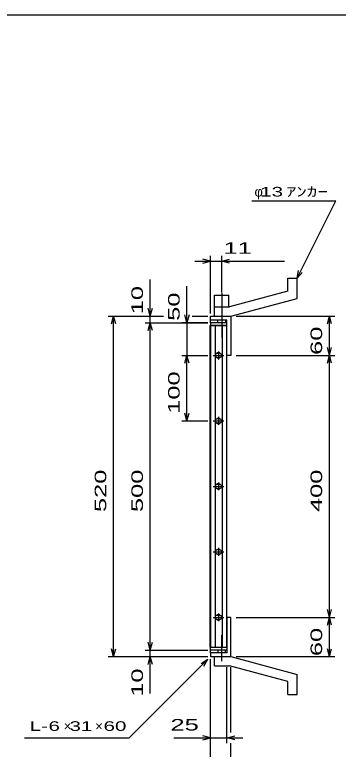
# Model space of a CAD drawing. Units: millimetres, scale not verified. Extents: x -1456 to 1389, y -1026 to 839.
# Drawn here: x -405 to 89, y -283 to 839 of the extents above; entities that cross this region are included whole.
import ezdxf
from ezdxf.enums import TextEntityAlignment as Align

# ---------------------------------------------------------------- set-up
doc = ezdxf.new("R2010")
doc.units = ezdxf.units.MM
doc.header["$LTSCALE"] = 8
doc.linetypes.add('LONG_DASHED_DOTTED', pattern=[15.25, 12, -1.5, 0.25, -1.5])
for name, color, linetype, lineweight in [('0_2', 150, 'Continuous', 25), ('16', 3, 'Continuous', 25), ('19', 6, 'Continuous', 25), ('22', 4, 'Continuous', 25)]:
    doc.layers.add(name, color=color, linetype=linetype, lineweight=lineweight)
doc.styles.add('ベクトル', font='')
doc.styles.get('ベクトル').set_extended_font_data('ベクトル')

msp = doc.modelspace()

# ---------------------------------------------------------------- linework, layer by layer
at = {"layer": '0_2'}
msp.add_line((-1379.2, 838.8), (1388.8, 838.8), dxfattribs=at)
at = {"layer": '16'}
for p, q in [((-106.7, -127), (-106.7, 364)), ((-106.7, 364), (-106, 364)), ((-81, 368.5), (-106, 368.5)), ((-106, 368.5), (-106, 364)), ((-106, 364), (-81, 364)), ((-106, 364), (-106, -127)), ((-81, 364), (-106, 364)), ((-99, 364), (-99, -127)), ((-88, -127), (-88, 364)), ((-81, 364), (-81, 368.5)), ((-81, -127), (-81, 364)), ((-102, 318.5), (-86, 318.5)), ((-92, 321.5), (-96, 321.5)), ((-96, 315.5), (-92, 315.5)), ((-94, 324.5), (-94, 312.5)), ((-94, 224.5), (-94, 212.5)), ((-102, 218.5), (-86, 218.5)), ((-92, 221.5), (-96, 221.5)), ((-96, 215.5), (-92, 215.5)), ((-94, 124.5), (-94, 112.5)), ((-102, 118.5), (-86, 118.5)), ((-92, 121.5), (-96, 121.5)), ((-96, 115.5), (-92, 115.5)), ((-94, 24.5), (-94, 12.5)), ((-102, 18.5), (-86, 18.5)), ((-92, 21.5), (-96, 21.5)), ((-96, 15.5), (-92, 15.5)), ((-92, -78.5), (-96, -78.5)), ((-94, -75.5), (-94, -87.5)), ((-102, -81.5), (-86, -81.5)), ((-96, -84.5), (-92, -84.5)), ((-106, -127), (-106.7, -127)), ((-106, -127), (-81, -127)), ((-106, -131.5), (-106, -127)), ((-106, -127), (-81, -127)), ((-81, -131.5), (-106, -131.5)), ((-81, -127), (-81, -131.5))]:
    msp.add_line(p, q, dxfattribs=at)
for centre, radius, start, end in [((-96, 318.5), 3, 90, 270), ((-94, 318.5), 4, 46.6, 133.4), ((-94, 318.5), 4, 226.6, 313.4), ((-92, 318.5), 3, 270, 90), ((-96, 218.5), 3, 90, 270), ((-94, 218.5), 4, 46.6, 133.4), ((-94, 218.5), 4, 226.6, 313.4), ((-92, 218.5), 3, 270, 90), ((-96, 118.5), 3, 90, 270), ((-94, 118.5), 4, 46.6, 133.4), ((-94, 118.5), 4, 226.6, 313.4), ((-92, 118.5), 3, 270, 90), ((-94, 18.5), 4, 46.6, 133.4), ((-96, 18.5), 3, 90, 270), ((-94, 18.5), 4, 226.6, 313.4), ((-92, 18.5), 3, 270, 90), ((-96, -81.5), 3, 90, 270), ((-94, -81.5), 4, 46.6, 133.4), ((-92, -81.5), 3, 270, 90), ((-94, -81.5), 4, 226.6, 313.4)]:
    msp.add_arc(centre, radius, start, end, dxfattribs=at)
at = {"layer": '19'}
for p, q in [((12, 436.5), (26, 436.5)), ((12, 416.5), (12, 436.5)), ((26, 405.5), (26, 436.5)), ((12, 416.5), (-77, 392.5)), ((-100, 378.5), (-100, 410.5)), ((-100, 410.5), (-78, 410.5)), ((-78, 392.5), (-78, 410.5)), ((-75, 378.5), (26, 405.5)), ((-100, 392.5), (-77, 392.5)), ((-100, 378.5), (-100, 392.5)), ((-106, 368.5), (-106, 378.5)), ((-106, 372.5), (-106, 378.5)), ((-106, 378.5), (-76, 378.5)), ((-81, 372.5), (-106, 372.5)), ((-100, 378.5), (-75, 378.5)), ((-95, 368.5), (-95, 372.5)), ((-83, 372.5), (-83, 368.5)), ((-81, 318.5), (-81, 372.5)), ((-76, 378.5), (-75, 377.5)), ((-75, 377.5), (-75, 318.5)), ((-75, 318.5), (-81, 318.5)), ((-75, -81.5), (-81, -81.5)), ((-81, -81.5), (-81, -135.5)), ((-75, -140.5), (-75, -81.5)), ((-106, -135.5), (-106, -125.5)), ((-95, -131.5), (-95, -135.5)), ((-83, -135.5), (-83, -131.5)), ((-106, -135.5), (-106, -141.5)), ((-81, -135.5), (-106, -135.5)), ((-106, -141.5), (-76, -141.5)), ((-100, -141.5), (-75, -141.5)), ((-100, -155.5), (-100, -141.5)), ((-76, -141.5), (-75, -140.5)), ((-75, -141.5), (26, -168.5)), ((-100, -155.5), (-77, -155.5)), ((12, -179.5), (-77, -155.5)), ((26, -199.5), (26, -168.5)), ((12, -199.5), (12, -179.5)), ((12, -199.5), (26, -199.5))]:
    msp.add_line(p, q, dxfattribs=at)
at = {"layer": '19', "linetype": 'LONG_DASHED_DOTTED'}
for p, q in [((-89, 413.5), (-89, 345.5)), ((-89, -148.5), (-89, -108.5))]:
    msp.add_line(p, q, dxfattribs=at)
at = {"layer": '22'}
for p, q in [((-43, 554.5), (85, 554.5)), ((26, 436.5), (85, 554.5)), ((-130, 462.5), (-106, 462.5)), ((-106, 462.5), (-118, 465.7)), ((-118, 459.3), (-106, 462.5)), ((-106, 382.5), (-106, 470.5)), ((-106, 462.5), (-89, 462.5)), ((-89, 414.5), (-89, 470.5)), ((-89, 462.5), (-77, 465.7)), ((-77, 459.3), (-89, 462.5)), ((-89, 462.5), (7, 462.5)), ((26, 436.5), (28.4, 448.2)), ((26, 436.5), (34, 445.3)), ((-198, 378.5), (-198, 434.5)), ((-142, 368.5), (-142, 424.5)), ((-198, 378.5), (-201.2, 390.5)), ((-198, 378.5), (-194.8, 390.5)), ((-262, 378.5), (-178, 378.5)), ((-257.2, 366.5), (-254, 378.5)), ((-250.8, 366.5), (-254, 378.5)), ((-254, -141.5), (-254, 378.5)), ((-206, 378.5), (-178, 378.5)), ((-198, 368.5), (-198, 378.5)), ((-142, 368.5), (-145.2, 380.5)), ((-138.8, 380.5), (-142, 368.5)), ((-134, 378.5), (-110, 378.5)), ((-134, 378.5), (-110, 378.5)), ((-67, 378.5), (83.4, 378.5)), ((72.2, 366.5), (75.4, 378.5)), ((78.6, 366.5), (75.4, 378.5)), ((75.4, 318.5), (75.4, 378.5)), ((-206, 368.5), (-110, 368.5)), ((-201.2, 356.5), (-198, 368.5)), ((-194.8, 356.5), (-198, 368.5)), ((-198, -131.5), (-198, 368.5)), ((-110, 368.5), (-150, 368.5)), ((-142, 368.5), (-142, 318.5)), ((75.4, 318.5), (72.2, 330.5)), ((75.4, 318.5), (78.6, 330.5)), ((-150, 318.5), (-110, 318.5)), ((-145.2, 306.5), (-142, 318.5)), ((-138.8, 306.5), (-142, 318.5)), ((-142, 218.5), (-142, 318.5)), ((-67, 318.5), (83.4, 318.5)), ((72.2, 306.5), (75.4, 318.5)), ((78.6, 306.5), (75.4, 318.5)), ((75.4, -81.5), (75.4, 318.5)), ((-142, 218.5), (-145.2, 230.5)), ((-142, 218.5), (-138.8, 230.5)), ((-150, 218.5), (-110, 218.5)), ((75.4, -81.5), (72.2, -69.5)), ((75.4, -81.5), (78.6, -69.5)), ((-67, -81.5), (83.4, -81.5)), ((72.2, -93.5), (75.4, -81.5)), ((78.6, -93.5), (75.4, -81.5)), ((75.4, -141.5), (75.4, -81.5)), ((-198, -131.5), (-201.2, -119.5)), ((-198, -131.5), (-194.8, -119.5)), ((-254, -141.5), (-257.2, -129.5)), ((-254, -141.5), (-250.8, -129.5)), ((-206, -131.5), (-110, -131.5)), ((-198, -141.5), (-198, -131.5)), ((75.4, -141.5), (72.2, -129.5)), ((75.4, -141.5), (78.6, -129.5)), ((-262, -141.5), (-110, -141.5)), ((-230, -265.5), (-110, -145.5)), ((-206, -141.5), (-110, -141.5)), ((-201.2, -153.5), (-198, -141.5)), ((-194.8, -153.5), (-198, -141.5)), ((-198, -197.5), (-198, -141.5)), ((-120.4, -151.9), (-110, -145.5)), ((-116.4, -155.9), (-110, -145.5)), ((-106, -273.5), (-106, -145.5)), ((-106, -329.5), (-106, -145.5)), ((-67, -141.5), (83.4, -141.5)), ((-81, -273.5), (-81, -157.7)), ((-75, -257.5), (-75, -157.7)), ((-390, -265.5), (-230, -265.5)), ((-162, -265.5), (-106, -265.5)), ((-106, -265.5), (-118, -262.3)), ((-118, -268.7), (-106, -265.5)), ((-106, -265.5), (-81, -265.5)), ((-81, -265.5), (-69, -262.3)), ((-69, -268.7), (-81, -265.5)), ((-81, -265.5), (-57, -265.5)), ((-75, -329.5), (-75, -273.5))]:
    msp.add_line(p, q, dxfattribs=at)

# ---------------------------------------------------------------- texts
at = {"layer": '22', "color": 2, "style": 'ベクトル'}
for s, p in [('φ', (-39, 568.5)), ('×', (-330, -247.5)), ('×', (-282, -247.5))]:
    msp.add_text(s, height=14.7, dxfattribs=at).set_placement(p, align=Align.MIDDLE_LEFT)
for s, height, width, p in [(' 13 ', 14.66, 1.6, (-39, 568.5)), ('ｱﾝｶｰ', 14.66, 1.6, (9, 568.5)), (' 11', 17.6, 1.65, (-97, 482.5)), ('L-', 14.66, 1.6, (-382, -247.5)), (' 6 ', 14.66, 1.6, (-362, -247.5)), (' 31 ', 14.66, 1.6, (-330, -247.5)), (' 60 ', 14.66, 1.6, (-278, -247.5)), (' 25 ', 17.6, 1.65, (-178, -245.5))]:
    msp.add_text(s, height=height, dxfattribs=dict(at, width=width)).set_placement(p, align=Align.MIDDLE_LEFT)
at = {"layer": '22', "color": 2, "style": 'ベクトル', "width": 1.65}
for s, p in [(' 10 ', (-218, 370.5)), (' 50 ', (-162, 360.5)), (' 60 ', (55.4, 308.5)), (' 100 ', (-162, 218.5)), (' 520 ', (-274, 68.5)), (' 500 ', (-218, 68.5)), (' 400 ', (55.4, 68.5)), (' 60 ', (55.4, -151.5)), (' 10 ', (-218, -213.5))]:
    msp.add_text(s, height=17.6, rotation=90, dxfattribs=at).set_placement(p, align=Align.MIDDLE_LEFT)

doc.saveas('drawing.dxf')
